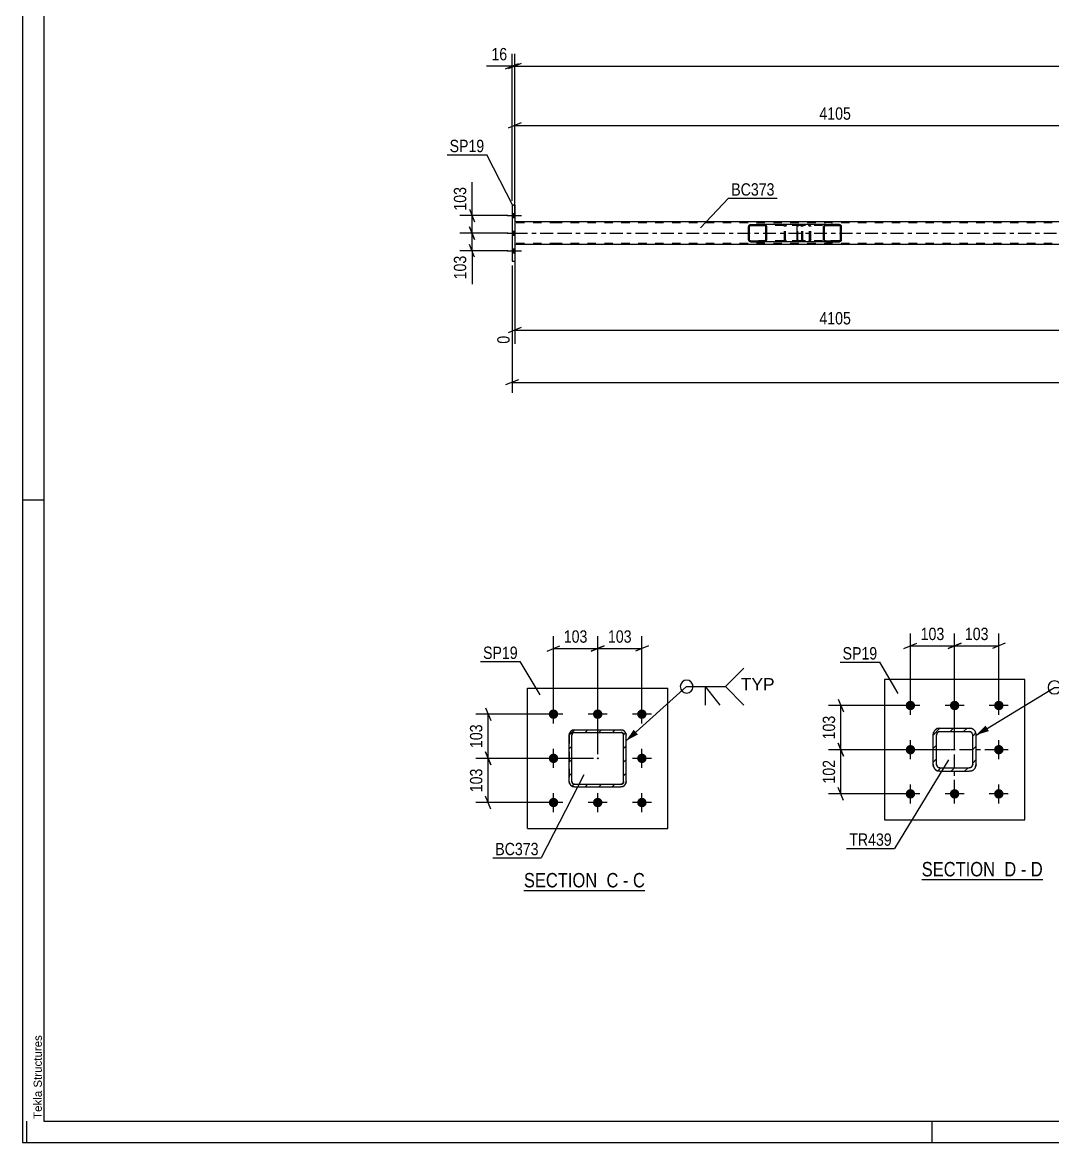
# Model space of a CAD drawing. Header units: millimetres. Extents: x -78 to 763, y -436 to 158.
# Drawn here: x -77.6 to 161.4, y -435.8 to -176 of the extents above; entities that cross this region are included whole.
import ezdxf

# ---------------------------------------------------------------- set-up
doc = ezdxf.new("R2010")
doc.units = ezdxf.units.MM
doc.linetypes.add('DXK_LINE_DOT2', pattern=[3.9198, 1.9599, -1.9599])
doc.linetypes.add('DXK_LINE_DOT3', pattern=[5.9187, 2.979, -0.9799, 0.9799, -0.9799])
doc.styles.add('Arial', font='ARIAL.TTF', dxfattribs={"height": 0.2})
doc.styles.add('Arial Narrow', font='ARIALN.TTF', dxfattribs={"height": 0.2})

# ---------------------------------------------------------------- blocks, each defined once
blk = doc.blocks.new('Unknown-814184979-1135')
at = {"color": 5, "linetype": 'Continuous'}
for p, q in [((-77.57, 158.21), (-77.57, -435.79)), ((-72.57, 153.21), (-72.57, -430.79)), ((-72.57, -286.79), (-77.57, -286.79)), ((-76.57, -435.79), (-76.57, -430.79)), ((-72.57, -430.79), (758.43, -430.79)), ((133.43, -435.79), (133.43, -430.79)), ((-77.57, -435.79), (763.43, -435.79))]:
    blk.add_line(p, q, dxfattribs=at)
at = {"color": 174, "linetype": 'Continuous', "style": 'Arial'}
blk.add_text('Tekla Structures', height=1.9102, rotation=90, dxfattribs=at).set_placement((-73.07, -430.29))
blk = doc.blocks.new('Unknown-814184979-13 - 5780')
at = {"color": 6, "linetype": 'Continuous'}
blk.add_line((38.74, -377.34), (66.81, -377.34), dxfattribs=at)
at = {"color": 0, "linetype": 'Continuous'}
blk.add_wipeout([(56.85, -376.59), (56.85, -373.09), (38.74, -373.09), (38.74, -376.59)], dxfattribs=at)
at = {"color": 7, "linetype": 'Continuous', "style": 'Arial Narrow'}
blk.add_text('SECTION ', height=3.34, dxfattribs=at).set_placement((38.74, -376.59))
at = {"color": 0, "linetype": 'Continuous'}
blk.add_wipeout([(60.66, -376.59), (60.66, -373.09), (57.9, -373.09), (57.9, -376.59)], dxfattribs=at)
blk.add_wipeout([(62.99, -376.59), (62.99, -373.09), (61.71, -373.09), (61.71, -376.59)], dxfattribs=at)
at = {"color": 7, "linetype": 'Continuous', "style": 'Arial Narrow'}
blk.add_text('C', height=3.34, dxfattribs=at).set_placement((57.9, -376.59))
at = {"color": 0, "linetype": 'Continuous'}
blk.add_wipeout([(66.81, -376.59), (66.81, -373.09), (64.04, -373.09), (64.04, -376.59)], dxfattribs=at)
at = {"color": 7, "linetype": 'Continuous', "style": 'Arial Narrow'}
for s, p in [('C', (64.04, -376.59)), ('-', (61.71, -376.59))]:
    blk.add_text(s, height=3.34, dxfattribs=at).set_placement(p)
blk = doc.blocks.new('Unknown-814184979-16 - 1615')
at = {"color": 6, "linetype": 'Continuous'}
blk.add_line((131.01, -374.78), (159.08, -374.78), dxfattribs=at)
at = {"color": 0, "linetype": 'Continuous'}
blk.add_wipeout([(149.12, -374.03), (149.12, -370.53), (131.01, -370.53), (131.01, -374.03)], dxfattribs=at)
at = {"color": 7, "linetype": 'Continuous', "style": 'Arial Narrow'}
blk.add_text('SECTION ', height=3.34, dxfattribs=at).set_placement((131.01, -374.03))
at = {"color": 0, "linetype": 'Continuous'}
blk.add_wipeout([(152.94, -374.03), (152.94, -370.53), (150.17, -370.53), (150.17, -374.03)], dxfattribs=at)
blk.add_wipeout([(155.26, -374.03), (155.26, -370.53), (153.99, -370.53), (153.99, -374.03)], dxfattribs=at)
at = {"color": 7, "linetype": 'Continuous', "style": 'Arial Narrow'}
blk.add_text('D', height=3.34, dxfattribs=at).set_placement((150.17, -374.03))
at = {"color": 0, "linetype": 'Continuous'}
blk.add_wipeout([(159.08, -374.03), (159.08, -370.53), (156.31, -370.53), (156.31, -374.03)], dxfattribs=at)
at = {"color": 7, "linetype": 'Continuous', "style": 'Arial Narrow'}
for s, p in [('D', (156.31, -374.03)), ('-', (153.99, -374.03))]:
    blk.add_text(s, height=3.34, dxfattribs=at).set_placement(p)
blk = doc.blocks.new('Part-814184979-5409 - 5260')
at = {"color": 2, "linetype": 'Continuous'}
for p, q in [((36.63, -218.34), (35.99, -218.34)), ((35.99, -218.34), (35.99, -231.34)), ((36.63, -218.34), (36.63, -231.34)), ((35.99, -231.34), (36.63, -231.34))]:
    blk.add_line(p, q, dxfattribs=at)
blk = doc.blocks.new('Part-814184979-5411 - 5260')
at = {"linetype": 'Continuous'}
h = blk.add_hatch(dxfattribs=at)
h.set_pattern_fill('', scale=0.7, style=0, pattern_type=0)
h.set_pattern_definition([(45, (95.0397, -223.1343), (-1.57154, 1.57154), [])])
h.paths.add_polyline_path([(95.08, -223.32), (95.04, -223.13), (94.93, -222.98), (94.76, -222.87), (94.57, -222.84), (91.33, -222.84), (91.14, -222.87), (90.97, -222.98), (90.86, -223.13), (90.82, -223.32), (90.82, -226.36), (90.86, -226.54), (90.97, -226.7), (91.14, -226.8), (91.33, -226.84), (94.57, -226.84), (94.76, -226.8), (94.93, -226.7), (95.04, -226.54), (95.08, -226.36)])
h.paths.add_polyline_path([(94.8, -226.45), (94.75, -226.53), (94.67, -226.58), (94.57, -226.6), (91.33, -226.6), (91.23, -226.58), (91.15, -226.53), (91.1, -226.45), (91.08, -226.36), (91.08, -223.32), (91.1, -223.23), (91.15, -223.15), (91.23, -223.1), (91.33, -223.08), (94.57, -223.08), (94.67, -223.1), (94.75, -223.15), (94.8, -223.23), (94.82, -223.32), (94.82, -226.36)])
at = {"color": 2, "linetype": 'Continuous'}
for p, q in [((90.86, -223.13), (90.82, -223.32)), ((90.82, -226.36), (90.82, -223.32)), ((91.08, -223.32), (91.1, -223.23)), ((91.08, -226.36), (91.08, -223.32)), ((91.1, -223.23), (91.15, -223.15)), ((91.33, -222.84), (91.14, -222.87)), ((91.15, -223.15), (91.23, -223.1)), ((91.23, -223.1), (91.33, -223.08)), ((91.33, -222.84), (94.57, -222.84)), ((91.33, -223.08), (94.57, -223.08)), ((102.44, -222.84), (94.57, -222.84)), ((94.76, -222.87), (94.57, -222.84)), ((94.57, -223.08), (94.67, -223.1)), ((94.67, -223.1), (94.75, -223.15)), ((94.75, -223.15), (94.8, -223.23)), ((94.8, -223.23), (94.82, -223.32)), ((94.82, -226.36), (94.82, -223.32)), ((95.08, -223.32), (95.04, -223.13)), ((95.08, -226.36), (95.08, -223.32)), ((90.82, -226.36), (90.86, -226.54)), ((91.1, -226.45), (91.08, -226.36)), ((91.15, -226.53), (91.1, -226.45)), ((91.14, -226.8), (91.33, -226.84)), ((91.23, -226.58), (91.15, -226.53)), ((91.33, -226.6), (91.23, -226.58)), ((91.33, -226.6), (94.57, -226.6)), ((91.33, -226.84), (94.57, -226.84)), ((94.67, -226.58), (94.57, -226.6)), ((94.57, -226.84), (94.76, -226.8)), ((102.44, -226.84), (94.57, -226.84)), ((94.75, -226.53), (94.67, -226.58)), ((94.8, -226.45), (94.75, -226.53)), ((94.82, -226.36), (94.8, -226.45)), ((95.04, -226.54), (95.08, -226.36))]:
    blk.add_line(p, q, dxfattribs=at)
at = {"color": 7, "linetype": 'DXK_LINE_DOT2'}
for p, q in [((94.57, -222.84), (91.33, -222.84)), ((102.92, -223.08), (91.33, -223.08)), ((99.17, -223.32), (99.21, -223.13)), ((99.17, -226.36), (99.17, -223.32)), ((99.45, -223.23), (99.43, -223.32)), ((99.43, -226.36), (99.43, -223.32)), ((99.5, -223.15), (99.45, -223.23)), ((99.49, -222.87), (99.68, -222.84)), ((99.5, -223.15), (99.52, -223.13)), ((99.52, -223.13), (99.58, -223.1)), ((99.58, -223.1), (99.68, -223.08)), ((102.92, -222.84), (102.44, -222.84)), ((102.92, -222.84), (103.11, -222.87)), ((103.01, -223.1), (102.92, -223.08)), ((103.1, -223.15), (103.01, -223.1)), ((103.15, -223.23), (103.1, -223.15)), ((103.17, -223.32), (103.15, -223.23)), ((103.17, -226.36), (103.17, -223.32)), ((103.39, -223.13), (103.43, -223.32)), ((103.43, -226.36), (103.43, -223.32)), ((102.92, -226.6), (91.33, -226.6)), ((94.57, -226.84), (91.33, -226.84)), ((99.21, -226.54), (99.17, -226.36)), ((99.43, -226.36), (99.45, -226.45)), ((99.45, -226.45), (99.5, -226.53)), ((99.68, -226.84), (99.49, -226.8)), ((99.5, -226.53), (99.52, -226.54)), ((99.52, -226.54), (99.58, -226.58)), ((99.58, -226.58), (99.68, -226.6)), ((102.92, -226.84), (102.44, -226.84)), ((102.92, -226.6), (103.01, -226.58)), ((103.11, -226.8), (102.92, -226.84)), ((103.01, -226.58), (103.1, -226.53)), ((103.1, -226.53), (103.15, -226.45)), ((103.15, -226.45), (103.17, -226.36)), ((103.43, -226.36), (103.39, -226.54))]:
    blk.add_line(p, q, dxfattribs=at)
at = {"color": 2, "linetype": 'Continuous'}
for centre, start, end in [((91.31, -223.34), 110.7583, 155.68), ((94.59, -223.34), 24.32, 69.2417), ((91.31, -226.34), 204.32, 249.2417), ((94.59, -226.34), 290.7583, 335.68)]:
    blk.add_arc(centre, 0.496, start, end, dxfattribs=at)
at = {"color": 7, "linetype": 'DXK_LINE_DOT2'}
for centre, start, end in [((99.66, -223.34), 110.7583, 155.68), ((102.94, -223.34), 24.32, 69.2417), ((99.66, -226.34), 204.32, 249.2417), ((102.94, -226.34), 290.7583, 335.68)]:
    blk.add_arc(centre, 0.496, start, end, dxfattribs=at)
blk = doc.blocks.new('Part-814184979-5412 - 5260')
at = {"linetype": 'Continuous'}
h = blk.add_hatch(dxfattribs=at)
h.set_pattern_fill('', scale=0.7, style=0, pattern_type=0)
h.set_pattern_definition([(45, (112.3848, -223.1343), (-1.57154, 1.57154), [])])
h.paths.add_polyline_path([(112.42, -223.32), (112.38, -223.13), (112.28, -222.98), (112.11, -222.87), (111.92, -222.84), (108.74, -222.84), (108.54, -222.87), (108.38, -222.98), (108.27, -223.13), (108.23, -223.32), (108.23, -226.36), (108.27, -226.54), (108.38, -226.7), (108.54, -226.8), (108.74, -226.84), (111.92, -226.84), (112.11, -226.8), (112.28, -226.7), (112.38, -226.54), (112.42, -226.36)])
h.paths.add_polyline_path([(112.15, -226.45), (112.1, -226.53), (112.02, -226.58), (111.92, -226.6), (108.74, -226.6), (108.64, -226.58), (108.56, -226.53), (108.5, -226.45), (108.48, -226.36), (108.48, -223.32), (108.5, -223.23), (108.56, -223.15), (108.64, -223.1), (108.74, -223.08), (111.92, -223.08), (112.02, -223.1), (112.1, -223.15), (112.15, -223.23), (112.17, -223.32), (112.17, -226.36)])
at = {"color": 2, "linetype": 'Continuous'}
for p, q in [((102.16, -223.32), (102.19, -223.13)), ((102.16, -226.36), (102.16, -223.32)), ((102.19, -223.13), (102.24, -222.98)), ((102.24, -222.98), (102.33, -222.87)), ((102.33, -222.87), (102.44, -222.84)), ((108.74, -222.84), (102.44, -222.84)), ((108.27, -223.13), (108.23, -223.32)), ((108.23, -226.36), (108.23, -223.32)), ((108.48, -223.32), (108.5, -223.23)), ((108.48, -226.36), (108.48, -223.32)), ((108.5, -223.23), (108.56, -223.15)), ((108.74, -222.84), (108.54, -222.87)), ((108.56, -223.15), (108.64, -223.1)), ((108.64, -223.1), (108.74, -223.08)), ((108.74, -222.84), (111.92, -222.84)), ((108.74, -223.08), (111.92, -223.08)), ((112.11, -222.87), (111.92, -222.84)), ((111.92, -223.08), (112.02, -223.1)), ((112.02, -223.1), (112.1, -223.15)), ((112.1, -223.15), (112.15, -223.23)), ((112.15, -223.23), (112.17, -223.32)), ((112.17, -226.36), (112.17, -223.32)), ((112.42, -223.32), (112.38, -223.13)), ((112.42, -226.36), (112.42, -223.32)), ((102.19, -226.54), (102.16, -226.36)), ((102.24, -226.7), (102.19, -226.54)), ((102.33, -226.8), (102.24, -226.7)), ((102.44, -226.84), (102.33, -226.8)), ((108.74, -226.84), (102.44, -226.84)), ((108.23, -226.36), (108.27, -226.54)), ((108.5, -226.45), (108.48, -226.36)), ((108.56, -226.53), (108.5, -226.45)), ((108.54, -226.8), (108.74, -226.84)), ((108.64, -226.58), (108.56, -226.53)), ((108.74, -226.6), (108.64, -226.58)), ((108.74, -226.6), (111.92, -226.6)), ((108.74, -226.84), (111.92, -226.84)), ((112.02, -226.58), (111.92, -226.6)), ((111.92, -226.84), (112.11, -226.8)), ((112.1, -226.53), (112.02, -226.58)), ((112.15, -226.45), (112.1, -226.53)), ((112.17, -226.36), (112.15, -226.45)), ((112.38, -226.54), (112.42, -226.36))]:
    blk.add_line(p, q, dxfattribs=at)
at = {"color": 7, "linetype": 'DXK_LINE_DOT2'}
for p, q in [((102.31, -223.23), (102.3, -223.32)), ((102.3, -226.36), (102.3, -223.32)), ((102.34, -223.15), (102.31, -223.23)), ((102.38, -223.1), (102.34, -223.15)), ((102.44, -223.08), (102.38, -223.1)), ((111.92, -223.08), (102.44, -223.08)), ((103.43, -223.08), (103.43, -222.84)), ((104.77, -222.84), (104.96, -222.87)), ((104.87, -223.1), (104.77, -223.08)), ((104.95, -223.15), (104.87, -223.1)), ((105, -223.23), (104.95, -223.15)), ((105.02, -223.32), (105, -223.23)), ((105.02, -226.36), (105.02, -223.32)), ((105.23, -223.13), (105.27, -223.32)), ((105.27, -226.36), (105.27, -223.32)), ((111.92, -222.84), (108.74, -222.84)), ((102.3, -226.36), (102.31, -226.45)), ((102.31, -226.45), (102.34, -226.53)), ((102.34, -226.53), (102.38, -226.58)), ((102.38, -226.58), (102.44, -226.6)), ((111.92, -226.6), (102.44, -226.6)), ((103.43, -226.84), (103.43, -226.6)), ((104.77, -226.6), (104.87, -226.58)), ((104.96, -226.8), (104.77, -226.84)), ((104.87, -226.58), (104.95, -226.53)), ((104.95, -226.53), (105, -226.45)), ((105, -226.45), (105.02, -226.36)), ((105.27, -226.36), (105.23, -226.54)), ((111.92, -226.84), (108.74, -226.84))]:
    blk.add_line(p, q, dxfattribs=at)
for centre, start, end in [((104.78, -223.33), 23.8494, 68.8059), ((104.78, -226.34), 291.1941, 336.1506)]:
    blk.add_arc(centre, 0.492, start, end, dxfattribs=at)
at = {"color": 2, "linetype": 'Continuous'}
for centre, start, end in [((108.72, -223.33), 111.1941, 156.1506), ((111.93, -223.33), 23.8494, 68.8059), ((108.72, -226.34), 203.8494, 248.8059), ((111.93, -226.34), 291.1941, 336.1506)]:
    blk.add_arc(centre, 0.492, start, end, dxfattribs=at)
blk = doc.blocks.new('Part-814184979-5479 - 5260')
at = {"color": 2, "linetype": 'Continuous'}
for p, q in [((46.75, -222.2), (36.63, -222.2)), ((184.44, -222.2), (46.85, -222.2)), ((46.75, -227.48), (36.63, -227.48)), ((184.44, -227.48), (46.85, -227.48))]:
    blk.add_line(p, q, dxfattribs=at)
at = {"color": 7, "linetype": 'DXK_LINE_DOT2'}
for p, q in [((36.63, -222.2), (36.63, -227.48)), ((46.75, -222.44), (36.63, -222.44)), ((623.83, -222.44), (46.85, -222.44)), ((46.75, -227.24), (36.63, -227.24)), ((623.83, -227.24), (46.85, -227.24))]:
    blk.add_line(p, q, dxfattribs=at)
at = {"color": 7, "linetype": 'DXK_LINE_DOT3'}
for p, q in [((36.63, -224.84), (46.75, -224.84)), ((46.85, -224.84), (623.83, -224.84))]:
    blk.add_line(p, q, dxfattribs=at)
blk = doc.blocks.new('Bolt-814184979-5529 - 5260')
at = {"linetype": 'Continuous'}
for points in [[(36.63, -221.18), (36.63, -220.3), (35.99, -220.3), (35.99, -221.18)], [(36.63, -221.18), (36.63, -220.3), (35.99, -220.3), (35.99, -221.18)], [(36.63, -221.18), (36.63, -220.3), (35.99, -220.3), (35.99, -221.18)], [(36.63, -225.28), (36.63, -224.4), (35.99, -224.4), (35.99, -225.28)], [(36.63, -225.28), (36.63, -224.4), (35.99, -224.4), (35.99, -225.28)], [(36.63, -229.38), (36.63, -228.5), (35.99, -228.5), (35.99, -229.38)], [(36.63, -229.38), (36.63, -228.5), (35.99, -228.5), (35.99, -229.38)], [(36.63, -229.38), (36.63, -228.5), (35.99, -228.5), (35.99, -229.38)]]:
    blk.add_hatch(color=1, dxfattribs=at).paths.add_polyline_path(points)
at = {"color": 1, "linetype": 'Continuous'}
for p, q in [((34.83, -220.74), (38.15, -220.74)), ((34.83, -220.74), (38.15, -220.74)), ((34.83, -220.74), (38.15, -220.74)), ((35.99, -220.3), (36.63, -220.3)), ((35.99, -220.3), (36.63, -220.3)), ((35.99, -220.3), (36.63, -220.3)), ((35.99, -221.18), (36.63, -221.18)), ((35.99, -221.18), (36.63, -221.18)), ((35.99, -221.18), (36.63, -221.18)), ((34.83, -224.84), (38.15, -224.84)), ((34.83, -224.84), (38.15, -224.84)), ((35.99, -224.4), (36.63, -224.4)), ((35.99, -224.4), (36.63, -224.4)), ((35.99, -225.28), (36.63, -225.28)), ((35.99, -225.28), (36.63, -225.28)), ((35.99, -228.5), (36.63, -228.5)), ((35.99, -228.5), (36.63, -228.5)), ((35.99, -228.5), (36.63, -228.5)), ((34.83, -228.94), (38.15, -228.94)), ((34.83, -228.94), (38.15, -228.94)), ((34.83, -228.94), (38.15, -228.94)), ((35.99, -229.38), (36.63, -229.38)), ((35.99, -229.38), (36.63, -229.38)), ((35.99, -229.38), (36.63, -229.38))]:
    blk.add_line(p, q, dxfattribs=at)
blk = doc.blocks.new('Part-814184979-5847 - 5780')
at = {"linetype": 'Continuous'}
h = blk.add_hatch(dxfattribs=at)
h.set_pattern_fill('', scale=0.7, style=0, pattern_type=0)
h.set_pattern_definition([(45, (50.459, -340.056), (-1.57154, 1.57154), [])])
h.paths.add_polyline_path([(61.26, -340.06), (50.46, -340.06), (50, -340.15), (49.61, -340.41), (49.35, -340.8), (49.26, -341.26), (49.26, -352.06), (49.35, -352.52), (49.61, -352.9), (50, -353.16), (50.46, -353.26), (61.26, -353.26), (61.72, -353.16), (62.11, -352.9), (62.37, -352.52), (62.46, -352.06), (62.46, -341.26), (62.37, -340.8), (62.11, -340.41), (61.72, -340.15)])
h.paths.add_polyline_path([(61.81, -341.03), (61.86, -341.26), (61.86, -352.06), (61.81, -352.29), (61.68, -352.48), (61.49, -352.61), (61.26, -352.66), (50.46, -352.66), (50.23, -352.61), (50.03, -352.48), (49.9, -352.29), (49.86, -352.06), (49.86, -341.26), (49.9, -341.03), (50.03, -340.83), (50.23, -340.7), (50.46, -340.66), (61.26, -340.66), (61.49, -340.7), (61.68, -340.83)])
blk.add_hatch(color=30, dxfattribs=at).paths.add_polyline_path([(55.86, -346.76, -1), (55.86, -346.56, -1)])
at = {"color": 7, "linetype": 'DXK_LINE_DOT2'}
for p, q in [((50, -340.15), (50.46, -340.06)), ((50.46, -340.06), (61.26, -340.06)), ((61.26, -340.06), (61.72, -340.15)), ((49.26, -341.26), (49.35, -340.8)), ((49.26, -341.26), (49.26, -352.06)), ((49.9, -341.03), (49.86, -341.26)), ((49.86, -352.06), (49.86, -341.26)), ((50.03, -340.83), (49.9, -341.03)), ((50.23, -340.7), (50.03, -340.83)), ((50.46, -340.66), (50.23, -340.7)), ((50.46, -340.66), (61.26, -340.66)), ((61.49, -340.7), (61.26, -340.66)), ((61.68, -340.83), (61.49, -340.7)), ((61.81, -341.03), (61.68, -340.83)), ((61.86, -341.26), (61.81, -341.03)), ((61.86, -352.06), (61.86, -341.26)), ((62.37, -340.8), (62.46, -341.26)), ((62.46, -352.06), (62.46, -341.26)), ((49.35, -352.52), (49.26, -352.06)), ((49.86, -352.06), (49.9, -352.29)), ((49.9, -352.29), (50.03, -352.48)), ((50.46, -353.26), (50, -353.16)), ((50.03, -352.48), (50.23, -352.61)), ((50.23, -352.61), (50.46, -352.66)), ((50.46, -352.66), (61.26, -352.66)), ((50.46, -353.26), (61.26, -353.26)), ((61.26, -352.66), (61.49, -352.61)), ((61.72, -353.16), (61.26, -353.26)), ((61.49, -352.61), (61.68, -352.48)), ((61.68, -352.48), (61.81, -352.29)), ((61.81, -352.29), (61.86, -352.06)), ((62.46, -352.06), (62.37, -352.52))]:
    blk.add_line(p, q, dxfattribs=at)
at = {"color": 2, "linetype": 'Continuous'}
for p, q in [((50.46, -340.06), (50, -340.15)), ((50.46, -340.06), (50.46, -340.06)), ((50.46, -340.06), (61.26, -340.06)), ((61.26, -340.06), (61.26, -340.06)), ((61.72, -340.15), (61.26, -340.06)), ((49.35, -340.8), (49.26, -341.26)), ((49.26, -341.26), (49.26, -341.26)), ((49.26, -352.06), (49.26, -341.26)), ((49.86, -341.26), (49.9, -341.03)), ((49.86, -341.26), (49.86, -341.26)), ((49.86, -352.06), (49.86, -341.26)), ((49.9, -341.03), (50.03, -340.83)), ((50.03, -340.83), (50.23, -340.7)), ((50.23, -340.7), (50.46, -340.66)), ((50.46, -340.66), (50.46, -340.66)), ((50.46, -340.66), (61.26, -340.66)), ((61.26, -340.66), (61.26, -340.66)), ((61.26, -340.66), (61.49, -340.7)), ((61.49, -340.7), (61.68, -340.83)), ((61.68, -340.83), (61.81, -341.03)), ((61.81, -341.03), (61.86, -341.26)), ((61.86, -341.26), (61.86, -341.26)), ((61.86, -352.06), (61.86, -341.26)), ((62.46, -341.26), (62.37, -340.8)), ((62.46, -341.26), (62.46, -341.26)), ((62.46, -352.06), (62.46, -341.26)), ((49.26, -352.06), (49.26, -352.06)), ((49.26, -352.06), (49.35, -352.52)), ((49.86, -352.06), (49.86, -352.06)), ((49.9, -352.29), (49.86, -352.06)), ((50.03, -352.48), (49.9, -352.29)), ((50, -353.16), (50.46, -353.26)), ((50.23, -352.61), (50.03, -352.48)), ((50.46, -352.66), (50.23, -352.61)), ((50.46, -352.66), (50.46, -352.66)), ((50.46, -352.66), (61.26, -352.66)), ((50.46, -353.26), (50.46, -353.26)), ((50.46, -353.26), (61.26, -353.26)), ((61.49, -352.61), (61.26, -352.66)), ((61.26, -352.66), (61.26, -352.66)), ((61.26, -353.26), (61.72, -353.16)), ((61.26, -353.26), (61.26, -353.26)), ((61.68, -352.48), (61.49, -352.61)), ((61.81, -352.29), (61.68, -352.48)), ((61.86, -352.06), (61.81, -352.29)), ((61.86, -352.06), (61.86, -352.06)), ((62.37, -352.52), (62.46, -352.06)), ((62.46, -352.06), (62.46, -352.06))]:
    blk.add_line(p, q, dxfattribs=at)
at = {"color": 7, "linetype": 'DXK_LINE_DOT3'}
blk.add_line((55.86, -346.66), (55.86, -346.66), dxfattribs=at)
at = {"color": 30, "linetype": 'DXK_LINE_DOT3'}
blk.add_line((55.86, -346.66), (55.86, -346.66), dxfattribs=at)
at = {"color": 30, "linetype": 'Continuous'}
blk.add_circle((55.86, -346.66), 0.1, dxfattribs=at)
at = {"color": 7, "linetype": 'DXK_LINE_DOT2'}
for centre, start, end in [((50.46, -341.26), 112.5, 157.5), ((61.26, -341.26), 22.5, 67.5), ((50.46, -352.06), 202.5, 247.5), ((61.26, -352.06), 292.5, 337.5)]:
    blk.add_arc(centre, 1.2, start, end, dxfattribs=at)
at = {"color": 2, "linetype": 'Continuous'}
for centre, start, end in [((50.46, -341.26), 112.5, 157.5), ((61.26, -341.26), 22.5, 67.5), ((50.46, -352.06), 202.5, 247.5), ((61.26, -352.06), 292.5, 337.5)]:
    blk.add_arc(centre, 1.2, start, end, dxfattribs=at)
blk = doc.blocks.new('Bolt-814184979-5812 - 5780')
at = {"linetype": 'Continuous'}
for points in [[(45.61, -337.51, -1), (45.61, -335.31, -1)], [(55.86, -337.51, -1), (55.86, -335.31, -1)], [(66.11, -337.51, -1), (66.11, -335.31, -1)], [(45.61, -347.76, -1), (45.61, -345.56, -1)], [(66.11, -347.76, -1), (66.11, -345.56, -1)], [(45.61, -358.01, -1), (45.61, -355.81, -1)], [(55.86, -358.01, -1), (55.86, -355.81, -1)], [(66.11, -358.01, -1), (66.11, -355.81, -1)]]:
    blk.add_hatch(color=1, dxfattribs=at).paths.add_polyline_path(points)
at = {"color": 1, "linetype": 'Continuous'}
for p, q in [((45.61, -338.61), (45.61, -334.21)), ((55.86, -338.61), (55.86, -334.21)), ((66.11, -338.61), (66.11, -334.21)), ((47.81, -336.41), (43.41, -336.41)), ((58.06, -336.41), (53.66, -336.41)), ((68.31, -336.41), (63.91, -336.41)), ((45.61, -348.86), (45.61, -344.46)), ((66.11, -348.86), (66.11, -344.46)), ((47.81, -346.66), (43.41, -346.66)), ((68.31, -346.66), (63.91, -346.66)), ((45.61, -359.11), (45.61, -354.71)), ((55.86, -359.11), (55.86, -354.71)), ((66.11, -359.11), (66.11, -354.71)), ((47.81, -356.91), (43.41, -356.91)), ((58.06, -356.91), (53.66, -356.91)), ((68.31, -356.91), (63.91, -356.91))]:
    blk.add_line(p, q, dxfattribs=at)
blk = doc.blocks.new('Part-814184979-5818 - 5780')
at = {"color": 2, "linetype": 'Continuous'}
for p, q in [((39.61, -362.91), (39.61, -330.41)), ((39.61, -330.41), (72.11, -330.41)), ((72.11, -362.91), (72.11, -330.41)), ((39.61, -362.91), (72.11, -362.91))]:
    blk.add_line(p, q, dxfattribs=at)
blk = doc.blocks.new('Part-814184979-1662 - 1615')
at = {"linetype": 'Continuous'}
h = blk.add_hatch(dxfattribs=at)
h.set_pattern_fill('', scale=0.7, style=0, pattern_type=0)
h.set_pattern_definition([(45, (135.2401, -339.6454), (-1.57154, 1.57154), [])])
h.paths.add_polyline_path([(142.04, -339.65), (135.24, -339.65), (134.63, -339.77), (134.11, -340.11), (133.76, -340.63), (133.64, -341.25), (133.64, -348.05), (133.76, -348.66), (134.11, -349.18), (134.63, -349.52), (135.24, -349.65), (142.04, -349.65), (142.65, -349.52), (143.17, -349.18), (143.52, -348.66), (143.64, -348.05), (143.64, -341.25), (143.52, -340.63), (143.17, -340.11), (142.65, -339.77)])
h.paths.add_polyline_path([(142.78, -340.94), (142.84, -341.25), (142.84, -348.05), (142.78, -348.35), (142.61, -348.61), (142.35, -348.78), (142.04, -348.85), (135.24, -348.85), (134.93, -348.78), (134.67, -348.61), (134.5, -348.35), (134.44, -348.05), (134.44, -341.25), (134.5, -340.94), (134.67, -340.68), (134.93, -340.51), (135.24, -340.45), (142.04, -340.45), (142.35, -340.51), (142.61, -340.68)])
at = {"color": 7, "linetype": 'DXK_LINE_DOT3'}
for p, q in [((138.64, -354.65), (138.64, -334.65)), ((148.64, -344.65), (128.64, -344.65))]:
    blk.add_line(p, q, dxfattribs=at)
at = {"color": 7, "linetype": 'DXK_LINE_DOT2'}
for p, q in [((134.63, -339.77), (135.24, -339.65)), ((135.24, -339.65), (142.04, -339.65)), ((142.04, -339.65), (142.65, -339.77)), ((133.64, -341.25), (133.76, -340.63)), ((133.64, -348.05), (133.64, -341.25)), ((134.5, -340.94), (134.44, -341.25)), ((134.44, -348.05), (134.44, -341.25)), ((135.24, -340.45), (134.93, -340.51)), ((135.24, -340.45), (142.04, -340.45)), ((142.35, -340.51), (142.04, -340.45)), ((142.84, -341.25), (142.78, -340.94)), ((142.84, -348.05), (142.84, -341.25)), ((143.52, -340.63), (143.64, -341.25)), ((143.64, -348.05), (143.64, -341.25)), ((133.76, -348.66), (133.64, -348.05)), ((134.44, -348.05), (134.5, -348.35)), ((142.78, -348.35), (142.84, -348.05)), ((143.64, -348.05), (143.52, -348.66)), ((135.24, -349.65), (134.63, -349.52)), ((134.93, -348.78), (135.24, -348.85)), ((135.24, -348.85), (142.04, -348.85)), ((135.24, -349.65), (142.04, -349.65)), ((142.04, -348.85), (142.35, -348.78)), ((142.65, -349.52), (142.04, -349.65))]:
    blk.add_line(p, q, dxfattribs=at)
at = {"color": 2, "linetype": 'Continuous'}
for p, q in [((135.24, -339.65), (134.63, -339.77)), ((135.24, -339.65), (142.04, -339.65)), ((142.65, -339.77), (142.04, -339.65)), ((133.76, -340.63), (133.64, -341.25)), ((133.64, -348.05), (133.64, -341.25)), ((134.44, -341.25), (134.5, -340.94)), ((134.44, -348.05), (134.44, -341.25)), ((134.93, -340.51), (135.24, -340.45)), ((135.24, -340.45), (142.04, -340.45)), ((142.04, -340.45), (142.35, -340.51)), ((142.78, -340.94), (142.84, -341.25)), ((142.84, -348.05), (142.84, -341.25)), ((143.64, -341.25), (143.52, -340.63)), ((143.64, -348.05), (143.64, -341.25)), ((133.64, -348.05), (133.76, -348.66)), ((134.5, -348.35), (134.44, -348.05)), ((142.84, -348.05), (142.78, -348.35)), ((143.52, -348.66), (143.64, -348.05)), ((134.63, -349.52), (135.24, -349.65)), ((135.24, -348.85), (134.93, -348.78)), ((135.24, -348.85), (142.04, -348.85)), ((135.24, -349.65), (142.04, -349.65)), ((142.35, -348.78), (142.04, -348.85)), ((142.04, -349.65), (142.65, -349.52))]:
    blk.add_line(p, q, dxfattribs=at)
at = {"color": 7, "linetype": 'DXK_LINE_DOT2'}
for centre, radius, start, end in [((135.24, -341.25), 1.6, 112.5, 157.5), ((142.04, -341.25), 1.6, 22.5, 67.5), ((135.24, -341.25), 0.8, 112.5, 157.5), ((142.04, -341.25), 0.8, 22.5, 67.5), ((135.24, -348.05), 1.6, 202.5, 247.5), ((135.24, -348.05), 0.8, 202.5, 247.5), ((142.04, -348.05), 0.8, 292.5, 337.5), ((142.04, -348.05), 1.6, 292.5, 337.5)]:
    blk.add_arc(centre, radius, start, end, dxfattribs=at)
at = {"color": 2, "linetype": 'Continuous'}
for centre, radius, start, end in [((135.24, -341.25), 1.6, 112.5, 157.5), ((142.04, -341.25), 1.6, 22.5, 67.5), ((135.24, -341.25), 0.8, 112.5, 157.5), ((142.04, -341.25), 0.8, 22.5, 67.5), ((135.24, -348.05), 1.6, 202.5, 247.5), ((135.24, -348.05), 0.8, 202.5, 247.5), ((142.04, -348.05), 0.8, 292.5, 337.5), ((142.04, -348.05), 1.6, 292.5, 337.5)]:
    blk.add_arc(centre, radius, start, end, dxfattribs=at)
blk = doc.blocks.new('Part-814184979-1770 - 1615')
at = {"color": 2, "linetype": 'Continuous'}
for p, q in [((154.89, -328.4), (122.39, -328.4)), ((122.39, -328.4), (122.39, -360.9)), ((154.89, -360.9), (154.89, -328.4)), ((122.39, -360.9), (154.89, -360.9))]:
    blk.add_line(p, q, dxfattribs=at)
blk = doc.blocks.new('Bolt-814184979-1667 - 1615')
at = {"linetype": 'Continuous'}
for points in [[(128.39, -335.5, -1), (128.39, -333.3, -1)], [(138.64, -335.5, -1), (138.64, -333.3, -1)], [(148.89, -335.5, -1), (148.89, -333.3, -1)], [(128.39, -345.75, -1), (128.39, -343.55, -1)], [(148.89, -345.75, -1), (148.89, -343.55, -1)], [(128.39, -356, -1), (128.39, -353.8, -1)], [(138.64, -356, -1), (138.64, -353.8, -1)], [(148.89, -356, -1), (148.89, -353.8, -1)]]:
    blk.add_hatch(color=1, dxfattribs=at).paths.add_polyline_path(points)
at = {"color": 1, "linetype": 'Continuous'}
for p, q in [((128.39, -336.6), (128.39, -332.2)), ((138.64, -336.6), (138.64, -332.2)), ((148.89, -336.6), (148.89, -332.2)), ((130.59, -334.4), (126.19, -334.4)), ((140.84, -334.4), (136.44, -334.4)), ((151.09, -334.4), (146.69, -334.4)), ((128.39, -346.85), (128.39, -342.45)), ((148.89, -346.85), (148.89, -342.45)), ((130.59, -344.65), (126.19, -344.65)), ((151.09, -344.65), (146.69, -344.65)), ((128.39, -357.1), (128.39, -352.7)), ((138.64, -357.1), (138.64, -352.7)), ((148.89, -357.1), (148.89, -352.7)), ((130.59, -354.9), (126.19, -354.9)), ((140.84, -354.9), (136.44, -354.9)), ((151.09, -354.9), (146.69, -354.9))]:
    blk.add_line(p, q, dxfattribs=at)
blk = doc.blocks.new('StraightDimension-814184979-12871 - 5260')
at = {"color": 7, "linetype": 'Continuous'}
for p, q in [((36.63, -228.48), (36.63, -250.48)), ((185.24, -236.88), (185.24, -255.96)), ((38.13, -246.75), (35.13, -247.95)), ((183.74, -247.95), (186.74, -246.75)), ((36.63, -247.35), (185.24, -247.35))]:
    blk.add_line(p, q, dxfattribs=at)
at = {"color": 0}
blk.add_wipeout([(115.19, -246.6), (115.19, -242.4), (106.68, -242.4), (106.68, -246.6)], dxfattribs=at)
at = {"color": 0, "linetype": 'Continuous'}
for points in [[(36.03, -248.05), (31.83, -248.05), (31.83, -251.08), (36.03, -251.08)], [(184.64, -248.05), (180.44, -248.05), (180.44, -256.56), (184.64, -256.56)]]:
    blk.add_wipeout(points, dxfattribs=at)
at = {"color": 3, "style": 'Arial Narrow'}
blk.add_text('4105', height=2.863, dxfattribs=at).set_placement((107.28, -246))
at = {"color": 3, "linetype": 'Continuous', "style": 'Arial Narrow'}
for s, height, p in [('0', 2.86, (35.43, -250.48)), ('4105', 2.863, (184.04, -255.96))]:
    blk.add_text(s, height=height, rotation=90.0002, dxfattribs=at).set_placement(p)
blk = doc.blocks.new('StraightDimension-814184979-5629 - 5260')
at = {"color": 7, "linetype": 'Continuous'}
for p, q in [((26.11, -223.34), (27.31, -226.34)), ((34.99, -224.84), (23.86, -224.84)), ((26.71, -228.94), (26.71, -224.84)), ((27.31, -230.44), (26.11, -227.44)), ((34.99, -228.94), (23.86, -228.94))]:
    blk.add_line(p, q, dxfattribs=at)
at = {"color": 0}
blk.add_wipeout([(25.96, -229.46), (21.76, -229.46), (21.76, -236.15), (25.96, -236.15)], dxfattribs=at)
at = {"color": 7, "linetype": 'Continuous'}
blk.add_line((26.71, -228.94), (26.71, -236.67), dxfattribs=at)
blk.add_line((26.71, -228.94), (26.71, -236.67), dxfattribs=at)
at = {"color": 3, "style": 'Arial Narrow'}
blk.add_text('103', height=2.863, rotation=90.0002, dxfattribs=at).set_placement((25.36, -235.55))
blk = doc.blocks.new('StraightDimension-814184979-5642 - 5260')
at = {"color": 7, "linetype": 'Continuous'}
for p, q in [((34.99, -220.74), (23.86, -220.74)), ((26.11, -219.24), (27.31, -222.24)), ((26.71, -224.84), (26.71, -220.74)), ((27.31, -226.34), (26.11, -223.34)), ((34.99, -224.84), (23.86, -224.84))]:
    blk.add_line(p, q, dxfattribs=at)
at = {"color": 0}
blk.add_wipeout([(25.96, -213.53), (21.76, -213.53), (21.76, -220.21), (25.96, -220.21)], dxfattribs=at)
at = {"color": 7, "linetype": 'Continuous'}
blk.add_line((26.71, -220.74), (26.71, -213), dxfattribs=at)
blk.add_line((26.71, -220.74), (26.71, -213), dxfattribs=at)
at = {"color": 3, "style": 'Arial Narrow'}
blk.add_text('103', height=2.863, rotation=90.0002, dxfattribs=at).set_placement((25.36, -219.61))
blk = doc.blocks.new('StraightDimension-814184979-5656 - 5260')
at = {"color": 7, "linetype": 'Continuous'}
for p, q in [((35.99, -232.34), (35.99, -261.85)), ((37.49, -258.85), (34.49, -260.05)), ((35.99, -259.45), (634.69, -259.45))]:
    blk.add_line(p, q, dxfattribs=at)
blk = doc.blocks.new('StraightDimension-814184979-5723 - 5260')
at = {"color": 7, "linetype": 'Continuous'}
for p, q in [((36.63, -221.2), (36.63, -197.02)), ((185.24, -212.8), (185.24, -197.02)), ((38.13, -199.27), (35.13, -200.47)), ((36.63, -199.87), (185.24, -199.87)), ((183.74, -200.47), (186.74, -199.27))]:
    blk.add_line(p, q, dxfattribs=at)
at = {"color": 0}
blk.add_wipeout([(115.19, -199.12), (115.19, -194.92), (106.68, -194.92), (106.68, -199.12)], dxfattribs=at)
at = {"color": 3, "style": 'Arial Narrow'}
blk.add_text('4105', height=2.863, dxfattribs=at).set_placement((107.28, -198.52))
blk = doc.blocks.new('StraightDimension-814184979-9179 - 5260')
at = {"color": 7, "linetype": 'Continuous'}
for p, q in [((36.63, -217.34), (36.63, -183.25)), ((38.13, -185.5), (35.13, -186.7)), ((36.63, -186.1), (634.05, -186.1))]:
    blk.add_line(p, q, dxfattribs=at)
blk = doc.blocks.new('StraightDimension-814184979-9180 - 5260')
at = {"color": 7, "linetype": 'Continuous'}
for p, q in [((35.99, -217.34), (35.99, -183.25)), ((36.63, -217.34), (36.63, -183.25)), ((34.49, -186.7), (37.49, -185.5)), ((38.13, -185.5), (35.13, -186.7)), ((35.99, -186.1), (36.63, -186.1))]:
    blk.add_line(p, q, dxfattribs=at)
at = {"color": 0}
blk.add_wipeout([(35.47, -185.35), (35.47, -181.15), (30.61, -181.15), (30.61, -185.35)], dxfattribs=at)
at = {"color": 7, "linetype": 'Continuous'}
blk.add_line((35.99, -186.1), (30.08, -186.1), dxfattribs=at)
blk.add_line((35.99, -186.1), (30.08, -186.1), dxfattribs=at)
at = {"color": 3, "style": 'Arial Narrow'}
blk.add_text('16', height=2.863, dxfattribs=at).set_placement((31.21, -184.75))
blk = doc.blocks.new('StraightDimension-814184979-5946 - 5780')
at = {"color": 7, "linetype": 'Continuous'}
for p, q in [((45.61, -335.41), (45.61, -318.33)), ((55.86, -345.65), (55.86, -318.33)), ((44.11, -321.78), (47.11, -320.58)), ((45.61, -321.18), (55.86, -321.18)), ((57.36, -320.58), (54.36, -321.78))]:
    blk.add_line(p, q, dxfattribs=at)
at = {"color": 0}
blk.add_wipeout([(54.08, -320.43), (54.08, -316.23), (47.39, -316.23), (47.39, -320.43)], dxfattribs=at)
at = {"color": 3, "style": 'Arial Narrow'}
blk.add_text('103', height=2.863, dxfattribs=at).set_placement((47.99, -319.83))
blk = doc.blocks.new('StraightDimension-814184979-5954 - 5780')
at = {"color": 7, "linetype": 'Continuous'}
for p, q in [((55.86, -345.65), (55.86, -318.33)), ((66.11, -335.41), (66.11, -318.33)), ((54.36, -321.78), (57.36, -320.58)), ((55.86, -321.18), (66.11, -321.18)), ((67.61, -320.58), (64.61, -321.78))]:
    blk.add_line(p, q, dxfattribs=at)
at = {"color": 0}
blk.add_wipeout([(64.33, -320.43), (64.33, -316.23), (57.64, -316.23), (57.64, -320.43)], dxfattribs=at)
at = {"color": 3, "style": 'Arial Narrow'}
blk.add_text('103', height=2.863, dxfattribs=at).set_placement((58.24, -319.83))
blk = doc.blocks.new('StraightDimension-814184979-5963 - 5780')
at = {"color": 7, "linetype": 'Continuous'}
for p, q in [((29.85, -345.16), (31.05, -348.16)), ((54.86, -346.66), (27.6, -346.66)), ((30.45, -356.91), (30.45, -346.66)), ((31.05, -358.41), (29.85, -355.41)), ((44.61, -356.91), (27.6, -356.91))]:
    blk.add_line(p, q, dxfattribs=at)
at = {"color": 0}
blk.add_wipeout([(29.7, -348.44), (25.5, -348.44), (25.5, -355.12), (29.7, -355.12)], dxfattribs=at)
at = {"color": 3, "style": 'Arial Narrow'}
blk.add_text('103', height=2.863, rotation=90.0002, dxfattribs=at).set_placement((29.1, -354.52))
blk = doc.blocks.new('StraightDimension-814184979-5971 - 5780')
at = {"color": 7, "linetype": 'Continuous'}
for p, q in [((29.85, -334.91), (31.05, -337.91)), ((44.61, -336.41), (27.6, -336.41)), ((30.45, -346.66), (30.45, -336.41)), ((31.05, -348.16), (29.85, -345.16)), ((54.86, -346.66), (27.6, -346.66))]:
    blk.add_line(p, q, dxfattribs=at)
at = {"color": 0}
blk.add_wipeout([(29.7, -338.19), (25.5, -338.19), (25.5, -344.87), (29.7, -344.87)], dxfattribs=at)
at = {"color": 3, "style": 'Arial Narrow'}
blk.add_text('103', height=2.863, rotation=90.0002, dxfattribs=at).set_placement((29.1, -344.27))
blk = doc.blocks.new('StraightDimension-814184979-12719 - 1615')
at = {"color": 7, "linetype": 'Continuous'}
for p, q in [((127.39, -334.4), (109.41, -334.4)), ((111.66, -332.9), (112.86, -335.9)), ((112.26, -344.65), (112.26, -334.4)), ((137.64, -344.65), (109.41, -344.65)), ((112.86, -346.15), (111.66, -343.15))]:
    blk.add_line(p, q, dxfattribs=at)
at = {"color": 0}
blk.add_wipeout([(111.51, -336.18), (107.31, -336.18), (107.31, -342.86), (111.51, -342.86)], dxfattribs=at)
at = {"color": 3, "style": 'Arial Narrow'}
blk.add_text('103', height=2.863, rotation=90.0002, dxfattribs=at).set_placement((110.91, -342.26))
blk = doc.blocks.new('StraightDimension-814184979-12668 - 1615')
at = {"color": 7, "linetype": 'Continuous'}
for p, q in [((138.64, -343.65), (138.64, -317.72)), ((148.89, -333.4), (148.89, -317.72)), ((137.14, -321.17), (140.14, -319.97)), ((138.64, -320.57), (148.89, -320.57)), ((150.39, -319.97), (147.39, -321.17))]:
    blk.add_line(p, q, dxfattribs=at)
at = {"color": 0}
blk.add_wipeout([(147.11, -319.82), (147.11, -315.62), (140.42, -315.62), (140.42, -319.82)], dxfattribs=at)
at = {"color": 3, "style": 'Arial Narrow'}
blk.add_text('103', height=2.863, dxfattribs=at).set_placement((141.02, -319.22))
blk = doc.blocks.new('StraightDimension-814184979-12669 - 1615')
at = {"color": 7, "linetype": 'Continuous'}
for p, q in [((128.39, -333.4), (128.39, -317.72)), ((138.64, -343.65), (138.64, -317.72)), ((126.89, -321.17), (129.89, -319.97)), ((128.39, -320.57), (138.64, -320.57)), ((140.14, -319.97), (137.14, -321.17))]:
    blk.add_line(p, q, dxfattribs=at)
at = {"color": 0}
blk.add_wipeout([(136.86, -319.82), (136.86, -315.62), (130.17, -315.62), (130.17, -319.82)], dxfattribs=at)
at = {"color": 3, "style": 'Arial Narrow'}
blk.add_text('103', height=2.863, dxfattribs=at).set_placement((130.77, -319.22))
blk = doc.blocks.new('StraightDimension-814184979-12720 - 1615')
at = {"color": 7, "linetype": 'Continuous'}
for p, q in [((137.64, -344.65), (109.41, -344.65)), ((111.66, -343.15), (112.86, -346.15)), ((112.26, -354.9), (112.26, -344.65)), ((127.39, -354.9), (109.41, -354.9)), ((112.86, -356.4), (111.66, -353.4))]:
    blk.add_line(p, q, dxfattribs=at)
at = {"color": 0}
blk.add_wipeout([(111.51, -346.43), (107.31, -346.43), (107.31, -353.11), (111.51, -353.11)], dxfattribs=at)
at = {"color": 3, "style": 'Arial Narrow'}
blk.add_text('102', height=2.863, rotation=90.0002, dxfattribs=at).set_placement((110.91, -352.51))
blk = doc.blocks.new('Mark-814184979-5405 - 5260')
at = {"color": 0}
blk.add_wipeout([(29.54, -206.04), (29.54, -203.04), (21.51, -203.04), (21.51, -206.04)], dxfattribs=at)
blk.add_wipeout([(29.54, -206.04), (29.54, -203.04), (21.51, -203.04), (21.51, -206.04)], dxfattribs=at)
at = {"color": 30, "linetype": 'Continuous'}
for p in [(20.91, -206.64), (36.28, -218.61)]:
    blk.add_line(p, (30.14, -206.64), dxfattribs=at)
at = {"color": 3, "style": 'Arial Narrow'}
blk.add_text('SP19', height=2.863, dxfattribs=at).set_placement((21.51, -206.04))
blk = doc.blocks.new('Mark-814184979-5475 - 5260')
at = {"color": 0}
blk.add_wipeout([(96.88, -216.13), (96.88, -213.13), (86.83, -213.13), (86.83, -216.13)], dxfattribs=at)
blk.add_wipeout([(96.88, -216.13), (96.88, -213.13), (86.83, -213.13), (86.83, -216.13)], dxfattribs=at)
at = {"color": 30, "linetype": 'Continuous'}
for p, q in [((79.71, -223.63), (86.23, -216.73)), ((86.23, -216.73), (97.48, -216.73))]:
    blk.add_line(p, q, dxfattribs=at)
at = {"color": 3, "style": 'Arial Narrow'}
blk.add_text('BC373', height=2.863, dxfattribs=at).set_placement((86.83, -216.13))
blk = doc.blocks.new('WeldMark-814184979-5979 - 5780')
at = {"linetype": 'Continuous'}
blk.add_hatch(color=30, dxfattribs=at).paths.add_polyline_path([(65.19, -341.13), (62.46, -342.58), (64.19, -340.02)])
at = {"color": 30, "linetype": 'Continuous'}
for p, q in [((62.46, -342.58), (76.49, -330.01)), ((76.49, -330.01), (85.49, -330.01))]:
    blk.add_line(p, q, dxfattribs=at)
at = {"color": 3, "linetype": 'Continuous'}
for q in [(84.2, -334.3), (80.78, -334.3)]:
    blk.add_line((80.78, -330.01), q, dxfattribs=at)
for start, end in [(90, 270), (270, 90)]:
    blk.add_arc((76.49, -330.01), 1.5, start, end, dxfattribs=at)
at = {"color": 0, "linetype": 'Continuous'}
blk.add_wipeout([(96.87, -330.91), (96.87, -327.91), (89.09, -327.91), (89.09, -330.91)], dxfattribs=at)
blk.add_wipeout([(96.87, -330.91), (96.87, -327.91), (89.09, -327.91), (89.09, -330.91)], dxfattribs=at)
at = {"color": 3, "linetype": 'Continuous'}
for q in [(89.78, -325.72), (89.78, -334.3)]:
    blk.add_line((85.49, -330.01), q, dxfattribs=at)
at = {"color": 3, "linetype": 'Continuous', "style": 'Arial'}
blk.add_text('TYP', height=2.865, dxfattribs=at).set_placement((89.09, -330.91))
blk = doc.blocks.new('Mark-814184979-5814 - 5780')
at = {"color": 0}
blk.add_wipeout([(37.31, -323.6), (37.31, -320.6), (29.27, -320.6), (29.27, -323.6)], dxfattribs=at)
blk.add_wipeout([(37.31, -323.6), (37.31, -320.6), (29.27, -320.6), (29.27, -323.6)], dxfattribs=at)
at = {"color": 30, "linetype": 'Continuous'}
for p in [(28.67, -324.2), (42.5, -331.91)]:
    blk.add_line(p, (37.91, -324.2), dxfattribs=at)
at = {"color": 3, "style": 'Arial Narrow'}
blk.add_text('SP19', height=2.863, dxfattribs=at).set_placement((29.27, -323.6))
blk = doc.blocks.new('Mark-814184979-5843 - 5780')
at = {"color": 0}
blk.add_wipeout([(42.15, -369.12), (42.15, -366.12), (32.1, -366.12), (32.1, -369.12)], dxfattribs=at)
blk.add_wipeout([(42.15, -369.12), (42.15, -366.12), (32.1, -366.12), (32.1, -369.12)], dxfattribs=at)
at = {"color": 30, "linetype": 'Continuous'}
for p in [(52.61, -350.49), (31.5, -369.72)]:
    blk.add_line(p, (42.75, -369.72), dxfattribs=at)
at = {"color": 3, "style": 'Arial Narrow'}
blk.add_text('BC373', height=2.863, dxfattribs=at).set_placement((32.1, -369.12))
blk = doc.blocks.new('WeldMark-814184979-1877 - 1615')
at = {"linetype": 'Continuous'}
blk.add_hatch(color=30, dxfattribs=at).paths.add_polyline_path([(146.59, -340.33), (143.64, -341.25), (145.81, -339.05)])
at = {"color": 30, "linetype": 'Continuous'}
for p, q in [((143.64, -341.25), (161.81, -330.2)), ((161.81, -330.2), (170.81, -330.2))]:
    blk.add_line(p, q, dxfattribs=at)
at = {"color": 3, "linetype": 'Continuous'}
for q in [(169.52, -334.48), (166.09, -334.48)]:
    blk.add_line((166.09, -330.2), q, dxfattribs=at)
for start, end in [(90, 270), (270, 90)]:
    blk.add_arc((161.81, -330.2), 1.5, start, end, dxfattribs=at)
at = {"color": 0, "linetype": 'Continuous'}
blk.add_wipeout([(182.18, -331.1), (182.18, -328.1), (174.41, -328.1), (174.41, -331.1)], dxfattribs=at)
blk.add_wipeout([(182.18, -331.1), (182.18, -328.1), (174.41, -328.1), (174.41, -331.1)], dxfattribs=at)
at = {"color": 3, "linetype": 'Continuous'}
for q in [(175.09, -325.91), (175.09, -334.48)]:
    blk.add_line((170.81, -330.2), q, dxfattribs=at)
at = {"color": 3, "linetype": 'Continuous', "style": 'Arial'}
blk.add_text('TYP', height=2.865, dxfattribs=at).set_placement((174.41, -331.1))
blk = doc.blocks.new('Mark-814184979-1766 - 1615')
at = {"color": 0}
blk.add_wipeout([(120.7, -323.73), (120.7, -320.73), (112.66, -320.73), (112.66, -323.73)], dxfattribs=at)
blk.add_wipeout([(120.7, -323.73), (120.7, -320.73), (112.66, -320.73), (112.66, -323.73)], dxfattribs=at)
at = {"color": 30, "linetype": 'Continuous'}
for p in [(112.06, -324.33), (125.54, -331.62)]:
    blk.add_line(p, (121.3, -324.33), dxfattribs=at)
at = {"color": 3, "style": 'Arial Narrow'}
blk.add_text('SP19', height=2.863, dxfattribs=at).set_placement((112.66, -323.73))
blk = doc.blocks.new('Mark-814184979-1658 - 1615')
at = {"color": 0}
blk.add_wipeout([(124.06, -366.93), (124.06, -363.93), (114.2, -363.93), (114.2, -366.93)], dxfattribs=at)
blk.add_wipeout([(124.06, -366.93), (124.06, -363.93), (114.2, -363.93), (114.2, -366.93)], dxfattribs=at)
at = {"color": 30, "linetype": 'Continuous'}
for p in [(137.25, -347.02), (113.6, -367.53)]:
    blk.add_line(p, (124.66, -367.53), dxfattribs=at)
at = {"color": 3, "style": 'Arial Narrow'}
blk.add_text('TR439', height=2.863, dxfattribs=at).set_placement((114.2, -366.93))

msp = doc.modelspace()

# ---------------------------------------------------------------- block references
for name in ['Unknown-814184979-1135', 'Bolt-814184979-5529 - 5260', 'Part-814184979-5409 - 5260', 'Part-814184979-5479 - 5260', 'Part-814184979-5411 - 5260', 'Part-814184979-5412 - 5260', 'Part-814184979-1770 - 1615', 'Part-814184979-5818 - 5780', 'Bolt-814184979-1667 - 1615', 'Bolt-814184979-5812 - 5780', 'Part-814184979-1662 - 1615', 'Part-814184979-5847 - 5780']:
    msp.add_blockref(name, (0, 0))

# ---------------------------------------------------------------- next in the draw order: block references
for name in ['StraightDimension-814184979-12871 - 5260', 'StraightDimension-814184979-5946 - 5780', 'Mark-814184979-5814 - 5780', 'StraightDimension-814184979-12719 - 1615', 'Unknown-814184979-16 - 1615', 'Unknown-814184979-13 - 5780']:
    msp.add_blockref(name, (0, 0))

# ---------------------------------------------------------------- next in the draw order: block references
for name in ['StraightDimension-814184979-5629 - 5260', 'StraightDimension-814184979-5954 - 5780', 'StraightDimension-814184979-12668 - 1615', 'Mark-814184979-1766 - 1615']:
    msp.add_blockref(name, (0, 0))

# ---------------------------------------------------------------- next in the draw order: block references
for name in ['StraightDimension-814184979-5642 - 5260', 'StraightDimension-814184979-5656 - 5260', 'StraightDimension-814184979-12669 - 1615', 'WeldMark-814184979-5979 - 5780', 'WeldMark-814184979-1877 - 1615', 'StraightDimension-814184979-5963 - 5780']:
    msp.add_blockref(name, (0, 0))

# ---------------------------------------------------------------- next in the draw order: block references
for name in ['StraightDimension-814184979-5723 - 5260', 'StraightDimension-814184979-5971 - 5780', 'StraightDimension-814184979-12720 - 1615', 'Mark-814184979-5843 - 5780']:
    msp.add_blockref(name, (0, 0))

# ---------------------------------------------------------------- next in the draw order: block references
for name in ['StraightDimension-814184979-9179 - 5260', 'Mark-814184979-1658 - 1615']:
    msp.add_blockref(name, (0, 0))

# ---------------------------------------------------------------- next in the draw order: block references
for name in ['StraightDimension-814184979-9180 - 5260', 'Mark-814184979-5475 - 5260']:
    msp.add_blockref(name, (0, 0))

# ---------------------------------------------------------------- next in the draw order: block references
msp.add_blockref('Mark-814184979-5405 - 5260', (0, 0))

doc.saveas('drawing.dxf')
